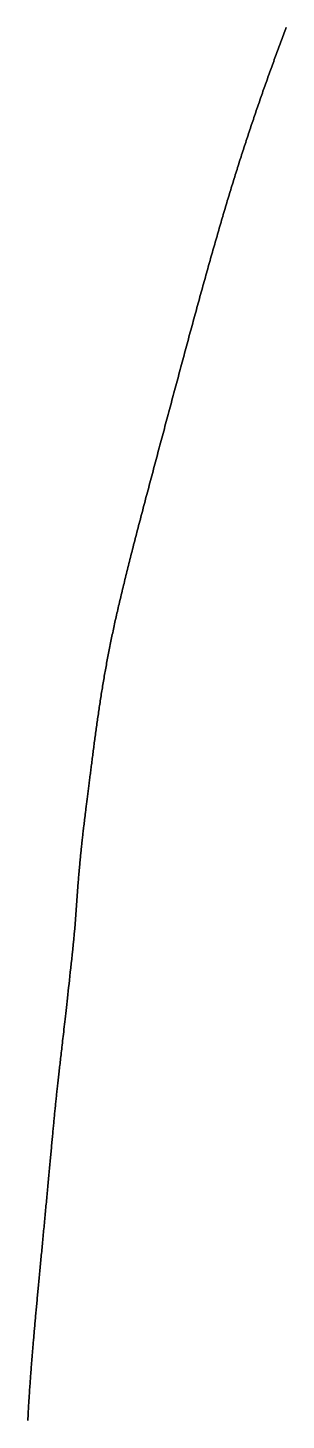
# Model space of a CAD drawing. Header units: inches. Extents: x 130170 to 284068, y 377793 to 804530.
# Drawn here: x 259875.5 to 259885.3, y 740827.5 to 740880.5 of the extents above; entities that cross this region are included whole.
import ezdxf

# ---------------------------------------------------------------- set-up
doc = ezdxf.new("R2010")
doc.units = ezdxf.units.IN
doc.header["$MEASUREMENT"] = 0
doc.layers.add('muni_il', color=7, linetype='Continuous')

msp = doc.modelspace()

# ---------------------------------------------------------------- linework, layer by layer
at = {"layer": 'muni_il'}
for points in [[(259875.466, 740827.466), (259875.469, 740827.512), (259875.471, 740827.558), (259875.474, 740827.603), (259875.476, 740827.649), (259875.479, 740827.695), (259875.481, 740827.74), (259875.484, 740827.786), (259875.486, 740827.832), (259875.489, 740827.877), (259875.491, 740827.923), (259875.494, 740827.968), (259875.497, 740828.014), (259875.499, 740828.06), (259875.502, 740828.105), (259875.505, 740828.151), (259875.508, 740828.197), (259875.511, 740828.242), (259875.513, 740828.288), (259875.516, 740828.334), (259875.519, 740828.38), (259875.522, 740828.426), (259875.525, 740828.472), (259875.528, 740828.518), (259875.531, 740828.564), (259875.534, 740828.611), (259875.537, 740828.657), (259875.541, 740828.704), (259875.544, 740828.75), (259875.547, 740828.797), (259875.55, 740828.844), (259875.554, 740828.891), (259875.557, 740828.938), (259875.56, 740828.985), (259875.564, 740829.033), (259875.567, 740829.08), (259875.571, 740829.128), (259875.574, 740829.176), (259875.578, 740829.224), (259875.581, 740829.272), (259875.585, 740829.32), (259875.589, 740829.369), (259875.592, 740829.417), (259875.596, 740829.466), (259875.6, 740829.515), (259875.604, 740829.565), (259875.608, 740829.614), (259875.611, 740829.664), (259875.616, 740829.714), (259875.62, 740829.764), (259875.624, 740829.815), (259875.628, 740829.865), (259875.632, 740829.916), (259875.636, 740829.967), (259875.64, 740830.019), (259875.645, 740830.071), (259875.649, 740830.123), (259875.653, 740830.175), (259875.658, 740830.227), (259875.662, 740830.28), (259875.667, 740830.333), (259875.671, 740830.386), (259875.676, 740830.44), (259875.68, 740830.494), (259875.685, 740830.548), (259875.69, 740830.603), (259875.694, 740830.658), (259875.699, 740830.713), (259875.704, 740830.768), (259875.709, 740830.824), (259875.714, 740830.88), (259875.719, 740830.937), (259875.724, 740830.994), (259875.729, 740831.051), (259875.734, 740831.108), (259875.739, 740831.166), (259875.745, 740831.224), (259875.75, 740831.282), (259875.755, 740831.341), (259875.76, 740831.4), (259875.766, 740831.46), (259875.771, 740831.52), (259875.777, 740831.58), (259875.783, 740831.64), (259875.788, 740831.701), (259875.794, 740831.763), (259875.799, 740831.824), (259875.805, 740831.886), (259875.811, 740831.948), (259875.817, 740832.011), (259875.823, 740832.074), (259875.829, 740832.137), (259875.834, 740832.201), (259875.84, 740832.265), (259875.846, 740832.329), (259875.853, 740832.394), (259875.859, 740832.459), (259875.865, 740832.524), (259875.871, 740832.59), (259875.877, 740832.656), (259875.883, 740832.722), (259875.89, 740832.789), (259875.896, 740832.856), (259875.902, 740832.923), (259875.909, 740832.991), (259875.915, 740833.059), (259875.922, 740833.127), (259875.928, 740833.195), (259875.935, 740833.264), (259875.941, 740833.333), (259875.948, 740833.402), (259875.954, 740833.472), (259875.961, 740833.542), (259875.968, 740833.612), (259875.974, 740833.682), (259875.981, 740833.752), (259875.988, 740833.823), (259875.995, 740833.894), (259876.001, 740833.965), (259876.008, 740834.036), (259876.015, 740834.108), (259876.022, 740834.179), (259876.029, 740834.251), (259876.035, 740834.323), (259876.042, 740834.395), (259876.049, 740834.467), (259876.056, 740834.539), (259876.063, 740834.612), (259876.07, 740834.684), (259876.077, 740834.757), (259876.084, 740834.829), (259876.09, 740834.902), (259876.097, 740834.975), (259876.104, 740835.047), (259876.111, 740835.12), (259876.118, 740835.193), (259876.125, 740835.265), (259876.132, 740835.338), (259876.139, 740835.41), (259876.145, 740835.483), (259876.152, 740835.555), (259876.159, 740835.628), (259876.166, 740835.7), (259876.173, 740835.772), (259876.179, 740835.844), (259876.186, 740835.916), (259876.193, 740835.988), (259876.2, 740836.059), (259876.206, 740836.131), (259876.213, 740836.202), (259876.22, 740836.273), (259876.226, 740836.343), (259876.233, 740836.414), (259876.239, 740836.484), (259876.246, 740836.554), (259876.253, 740836.624), (259876.259, 740836.693), (259876.265, 740836.762), (259876.272, 740836.831), (259876.278, 740836.899), (259876.285, 740836.967), (259876.291, 740837.035), (259876.297, 740837.103), (259876.303, 740837.17), (259876.31, 740837.236), (259876.316, 740837.303), (259876.322, 740837.368), (259876.328, 740837.434), (259876.334, 740837.499), (259876.34, 740837.564), (259876.346, 740837.628), (259876.352, 740837.692), (259876.358, 740837.755), (259876.364, 740837.818), (259876.369, 740837.881), (259876.375, 740837.943), (259876.381, 740838.005), (259876.387, 740838.066), (259876.392, 740838.127), (259876.398, 740838.187), (259876.403, 740838.247), (259876.409, 740838.307), (259876.415, 740838.366), (259876.42, 740838.424), (259876.426, 740838.483), (259876.431, 740838.541), (259876.437, 740838.598), (259876.442, 740838.655), (259876.447, 740838.712), (259876.453, 740838.768), (259876.458, 740838.824), (259876.463, 740838.88), (259876.469, 740838.935), (259876.474, 740838.99), (259876.48, 740839.045), (259876.485, 740839.1), (259876.49, 740839.154), (259876.495, 740839.208), (259876.501, 740839.262), (259876.506, 740839.315), (259876.511, 740839.368), (259876.517, 740839.422), (259876.522, 740839.475), (259876.528, 740839.528), (259876.533, 740839.581), (259876.538, 740839.634), (259876.544, 740839.686), (259876.549, 740839.739), (259876.555, 740839.792), (259876.56, 740839.845), (259876.566, 740839.898), (259876.571, 740839.952), (259876.577, 740840.005), (259876.583, 740840.059), (259876.589, 740840.113), (259876.595, 740840.167), (259876.601, 740840.221), (259876.607, 740840.276), (259876.613, 740840.332), (259876.619, 740840.387), (259876.625, 740840.444), (259876.632, 740840.501), (259876.638, 740840.558), (259876.645, 740840.616), (259876.651, 740840.675), (259876.658, 740840.734), (259876.665, 740840.795), (259876.672, 740840.856), (259876.679, 740840.918), (259876.686, 740840.981), (259876.694, 740841.045), (259876.701, 740841.11), (259876.709, 740841.177), (259876.717, 740841.244), (259876.725, 740841.313), (259876.733, 740841.383), (259876.741, 740841.454), (259876.75, 740841.527), (259876.758, 740841.602), (259876.767, 740841.678), (259876.776, 740841.755), (259876.786, 740841.835), (259876.795, 740841.916), (259876.805, 740841.999), (259876.815, 740842.084), (259876.825, 740842.172), (259876.835, 740842.261), (259876.845, 740842.353), (259876.856, 740842.447), (259876.867, 740842.544), (259876.879, 740842.643), (259876.89, 740842.745), (259876.902, 740842.849), (259876.914, 740842.957), (259876.927, 740843.068), (259876.939, 740843.182), (259876.952, 740843.299), (259876.966, 740843.419), (259876.98, 740843.544), (259876.994, 740843.672), (259877.008, 740843.804), (259877.023, 740843.94), (259877.038, 740844.08), (259877.054, 740844.225), (259877.07, 740844.375), (259877.087, 740844.53), (259877.104, 740844.689), (259877.121, 740844.854), (259877.139, 740845.025), (259877.158, 740845.202), (259877.177, 740845.385), (259877.196, 740845.575), (259877.217, 740845.771), (259877.238, 740845.975), (259877.259, 740846.186), (259877.388, 740847.959), (259877.397, 740848.058), (259877.401, 740848.106), (259877.405, 740848.154), (259877.409, 740848.202), (259877.413, 740848.249), (259877.417, 740848.295), (259877.421, 740848.34), (259877.425, 740848.385), (259877.429, 740848.43), (259877.433, 740848.473), (259877.437, 740848.516), (259877.441, 740848.559), (259877.445, 740848.601), (259877.448, 740848.642), (259877.452, 740848.683), (259877.456, 740848.723), (259877.459, 740848.763), (259877.463, 740848.802), (259877.467, 740848.841), (259877.47, 740848.879), (259877.474, 740848.917), (259877.478, 740848.955), (259877.481, 740848.992), (259877.485, 740849.028), (259877.488, 740849.065), (259877.492, 740849.101), (259877.496, 740849.136), (259877.499, 740849.172), (259877.503, 740849.207), (259877.506, 740849.242), (259877.51, 740849.276), (259877.513, 740849.311), (259877.517, 740849.345), (259877.521, 740849.38), (259877.524, 740849.414), (259877.528, 740849.448), (259877.532, 740849.482), (259877.535, 740849.516), (259877.539, 740849.55), (259877.543, 740849.585), (259877.547, 740849.619), (259877.55, 740849.653), (259877.554, 740849.687), (259877.558, 740849.722), (259877.562, 740849.756), (259877.566, 740849.791), (259877.57, 740849.826), (259877.574, 740849.862), (259877.578, 740849.897), (259877.583, 740849.933), (259877.587, 740849.969), (259877.591, 740850.005), (259877.595, 740850.042), (259877.6, 740850.078), (259877.604, 740850.116), (259877.609, 740850.153), (259877.613, 740850.191), (259877.618, 740850.23), (259877.623, 740850.269), (259877.628, 740850.308), (259877.632, 740850.347), (259877.637, 740850.387), (259877.642, 740850.428), (259877.647, 740850.469), (259877.652, 740850.51), (259877.658, 740850.552), (259877.663, 740850.595), (259877.668, 740850.637), (259877.673, 740850.681), (259877.679, 740850.725), (259877.684, 740850.769), (259877.69, 740850.814), (259877.696, 740850.859), (259877.701, 740850.905), (259877.707, 740850.951), (259877.713, 740850.998), (259877.719, 740851.045), (259877.725, 740851.093), (259877.731, 740851.141), (259877.737, 740851.19), (259877.743, 740851.239), (259877.749, 740851.288), (259877.755, 740851.339), (259877.762, 740851.389), (259877.768, 740851.44), (259877.775, 740851.492), (259877.781, 740851.544), (259877.788, 740851.596), (259877.795, 740851.649), (259877.801, 740851.702), (259877.808, 740851.756), (259877.815, 740851.81), (259877.822, 740851.864), (259877.828, 740851.919), (259877.836, 740851.974), (259877.843, 740852.029), (259877.85, 740852.085), (259877.857, 740852.141), (259877.864, 740852.198), (259877.871, 740852.255), (259877.879, 740852.312), (259877.886, 740852.369), (259877.893, 740852.427), (259877.901, 740852.485), (259877.908, 740852.543), (259877.916, 740852.602), (259877.923, 740852.661), (259877.931, 740852.72), (259877.939, 740852.779), (259877.946, 740852.838), (259877.954, 740852.898), (259877.962, 740852.957), (259877.97, 740853.017), (259877.978, 740853.077), (259877.986, 740853.138), (259877.994, 740853.198), (259878.002, 740853.259), (259878.01, 740853.319), (259878.018, 740853.38), (259878.026, 740853.441), (259878.034, 740853.502), (259878.043, 740853.563), (259878.051, 740853.624), (259878.059, 740853.686), (259878.068, 740853.747), (259878.076, 740853.809), (259878.085, 740853.87), (259878.093, 740853.932), (259878.102, 740853.993), (259878.111, 740854.055), (259878.119, 740854.117), (259878.128, 740854.178), (259878.137, 740854.24), (259878.146, 740854.302), (259878.155, 740854.364), (259878.164, 740854.426), (259878.173, 740854.488), (259878.182, 740854.549), (259878.191, 740854.611), (259878.201, 740854.673), (259878.21, 740854.735), (259878.219, 740854.797), (259878.229, 740854.859), (259878.239, 740854.921), (259878.248, 740854.983), (259878.258, 740855.045), (259878.268, 740855.107), (259878.278, 740855.169), (259878.288, 740855.232), (259878.298, 740855.294), (259878.308, 740855.356), (259878.318, 740855.418), (259878.328, 740855.48), (259878.339, 740855.543), (259878.349, 740855.605), (259878.36, 740855.667), (259878.371, 740855.73), (259878.381, 740855.792), (259878.392, 740855.855), (259878.403, 740855.917), (259878.414, 740855.98), (259878.426, 740856.043), (259878.437, 740856.105), (259878.448, 740856.168), (259878.46, 740856.231), (259878.471, 740856.294), (259878.483, 740856.357), (259878.495, 740856.421), (259878.507, 740856.484), (259878.519, 740856.547), (259878.531, 740856.611), (259878.544, 740856.675), (259878.556, 740856.739), (259878.569, 740856.803), (259878.581, 740856.867), (259878.594, 740856.931), (259878.607, 740856.996), (259878.62, 740857.06), (259878.634, 740857.125), (259878.647, 740857.19), (259878.661, 740857.255), (259878.674, 740857.321), (259878.688, 740857.386), (259878.702, 740857.452), (259878.716, 740857.518), (259878.73, 740857.584), (259878.745, 740857.651), (259878.759, 740857.718), (259878.774, 740857.784), (259878.788, 740857.852), (259878.803, 740857.919), (259878.819, 740857.987), (259878.834, 740858.055), (259878.849, 740858.123), (259878.865, 740858.192), (259878.88, 740858.261), (259878.896, 740858.33), (259878.912, 740858.399), (259878.928, 740858.469), (259878.945, 740858.539), (259878.961, 740858.609), (259878.978, 740858.68), (259878.994, 740858.75), (259879.011, 740858.822), (259879.028, 740858.893), (259879.045, 740858.965), (259879.063, 740859.037), (259879.08, 740859.11), (259879.098, 740859.183), (259879.116, 740859.256), (259879.134, 740859.329), (259879.152, 740859.403), (259879.17, 740859.477), (259879.188, 740859.552), (259879.207, 740859.627), (259879.225, 740859.702), (259879.244, 740859.778), (259879.263, 740859.854), (259879.282, 740859.93), (259879.302, 740860.006), (259879.321, 740860.083), (259879.34, 740860.161), (259879.36, 740860.238), (259879.38, 740860.316), (259879.4, 740860.395), (259879.42, 740860.473), (259879.44, 740860.552), (259879.46, 740860.632), (259879.481, 740860.712), (259879.501, 740860.792), (259879.522, 740860.872), (259879.543, 740860.953), (259879.564, 740861.034), (259879.585, 740861.115), (259879.606, 740861.197), (259879.627, 740861.279), (259879.649, 740861.361), (259879.67, 740861.444), (259879.692, 740861.527), (259879.714, 740861.61), (259879.735, 740861.694), (259879.757, 740861.778), (259879.78, 740861.862), (259879.802, 740861.946), (259879.824, 740862.031), (259879.846, 740862.116), (259879.869, 740862.201), (259879.891, 740862.287), (259879.914, 740862.373), (259879.937, 740862.458), (259879.959, 740862.545), (259879.982, 740862.631), (259880.005, 740862.718), (259880.028, 740862.805), (259880.051, 740862.893), (259880.075, 740862.98), (259880.098, 740863.068), (259880.121, 740863.156), (259880.145, 740863.244), (259880.168, 740863.332), (259880.191, 740863.42), (259880.215, 740863.509), (259880.239, 740863.598), (259880.262, 740863.687), (259880.286, 740863.776), (259880.31, 740863.865), (259880.334, 740863.955), (259880.358, 740864.044), (259880.381, 740864.134), (259880.405, 740864.224), (259880.429, 740864.314), (259880.453, 740864.404), (259880.478, 740864.494), (259880.502, 740864.584), (259880.526, 740864.674), (259880.55, 740864.765), (259880.574, 740864.855), (259880.598, 740864.946), (259880.622, 740865.036), (259880.647, 740865.127), (259880.671, 740865.218), (259880.695, 740865.308), (259880.719, 740865.399), (259880.744, 740865.49), (259880.768, 740865.58), (259880.792, 740865.671), (259880.817, 740865.762), (259880.841, 740865.853), (259880.865, 740865.943), (259880.89, 740866.034), (259880.914, 740866.125), (259880.938, 740866.215), (259880.962, 740866.306), (259880.987, 740866.396), (259881.011, 740866.487), (259881.035, 740866.577), (259881.06, 740866.668), (259881.084, 740866.758), (259881.108, 740866.848), (259881.132, 740866.938), (259881.156, 740867.028), (259881.18, 740867.118), (259881.205, 740867.208), (259881.229, 740867.297), (259881.253, 740867.387), (259881.277, 740867.476), (259881.301, 740867.566), (259881.325, 740867.655), (259881.349, 740867.744), (259881.373, 740867.833), (259881.397, 740867.921), (259881.421, 740868.01), (259881.445, 740868.098), (259881.468, 740868.186), (259881.492, 740868.274), (259881.516, 740868.362), (259881.54, 740868.45), (259881.564, 740868.537), (259881.587, 740868.625), (259881.611, 740868.712), (259881.634, 740868.799), (259881.658, 740868.886), (259881.681, 740868.972), (259881.705, 740869.058), (259881.728, 740869.145), (259881.752, 740869.231), (259881.775, 740869.316), (259881.798, 740869.402), (259881.822, 740869.487), (259881.845, 740869.572), (259881.868, 740869.657), (259881.891, 740869.741), (259881.915, 740869.826), (259881.938, 740869.91), (259881.961, 740869.994), (259881.984, 740870.078), (259882.007, 740870.161), (259882.03, 740870.244), (259882.052, 740870.327), (259882.075, 740870.41), (259882.098, 740870.492), (259882.121, 740870.575), (259882.144, 740870.656), (259882.166, 740870.738), (259882.189, 740870.82), (259882.212, 740870.901), (259882.234, 740870.982), (259882.257, 740871.063), (259882.279, 740871.143), (259882.302, 740871.224), (259882.324, 740871.304), (259882.347, 740871.383), (259882.369, 740871.463), (259882.391, 740871.542), (259882.414, 740871.621), (259882.436, 740871.7), (259882.458, 740871.779), (259882.48, 740871.857), (259882.503, 740871.935), (259882.525, 740872.013), (259882.547, 740872.09), (259882.569, 740872.168), (259882.591, 740872.245), (259882.613, 740872.322), (259882.635, 740872.398), (259882.657, 740872.475), (259882.679, 740872.551), (259882.701, 740872.627), (259882.723, 740872.703), (259882.745, 740872.778), (259882.767, 740872.853), (259882.789, 740872.928), (259882.811, 740873.003), (259882.833, 740873.078), (259882.854, 740873.152), (259882.876, 740873.226), (259882.898, 740873.3), (259882.92, 740873.374), (259882.942, 740873.448), (259882.963, 740873.521), (259882.985, 740873.594), (259883.007, 740873.667), (259883.029, 740873.74), (259883.05, 740873.812), (259883.072, 740873.885), (259883.094, 740873.957), (259883.116, 740874.029), (259883.137, 740874.101), (259883.159, 740874.172), (259883.181, 740874.244), (259883.203, 740874.315), (259883.224, 740874.386), (259883.246, 740874.457), (259883.268, 740874.528), (259883.29, 740874.598), (259883.311, 740874.669), (259883.333, 740874.739), (259883.355, 740874.809), (259883.377, 740874.879), (259883.399, 740874.949), (259883.42, 740875.019), (259883.442, 740875.088), (259883.464, 740875.158), (259883.486, 740875.227), (259883.508, 740875.296), (259883.53, 740875.365), (259883.552, 740875.434), (259883.574, 740875.503), (259883.595, 740875.572), (259883.617, 740875.64), (259883.639, 740875.709), (259883.661, 740875.777), (259883.684, 740875.845), (259883.706, 740875.914), (259883.728, 740875.982), (259883.75, 740876.05), (259883.772, 740876.117), (259883.794, 740876.185), (259883.817, 740876.253), (259883.839, 740876.321), (259883.861, 740876.388), (259883.883, 740876.456), (259883.906, 740876.523), (259883.928, 740876.59), (259883.951, 740876.658), (259883.973, 740876.725), (259883.996, 740876.792), (259884.018, 740876.859), (259884.041, 740876.926), (259884.064, 740876.993), (259884.086, 740877.06), (259884.109, 740877.127), (259884.132, 740877.194), (259884.155, 740877.261), (259884.177, 740877.328), (259884.2, 740877.395), (259884.223, 740877.462), (259884.246, 740877.528), (259884.269, 740877.595), (259884.293, 740877.662), (259884.316, 740877.728), (259884.339, 740877.795), (259884.362, 740877.862), (259884.385, 740877.929), (259884.409, 740877.995), (259884.432, 740878.062), (259884.456, 740878.129), (259884.479, 740878.196), (259884.503, 740878.262), (259884.526, 740878.329), (259884.55, 740878.396), (259884.574, 740878.463), (259884.598, 740878.53), (259884.622, 740878.596), (259884.646, 740878.663), (259884.67, 740878.73), (259884.694, 740878.797), (259884.718, 740878.864), (259884.742, 740878.931), (259884.766, 740878.998), (259884.791, 740879.065), (259884.815, 740879.132), (259884.84, 740879.199), (259884.864, 740879.267), (259884.889, 740879.334), (259884.913, 740879.401), (259884.938, 740879.468), (259884.963, 740879.536), (259884.988, 740879.603), (259885.012, 740879.671), (259885.037, 740879.739), (259885.062, 740879.806), (259885.087, 740879.874), (259885.113, 740879.942), (259885.138, 740880.01), (259885.163, 740880.077), (259885.189, 740880.145), (259885.214, 740880.214), (259885.24, 740880.282), (259885.265, 740880.35), (259885.291, 740880.418), (259885.316, 740880.487)], [(259885.316, 740880.487), (259885.291, 740880.418), (259885.265, 740880.35), (259885.24, 740880.282), (259885.214, 740880.214), (259885.189, 740880.145), (259885.163, 740880.077), (259885.138, 740880.01), (259885.113, 740879.942), (259885.087, 740879.874), (259885.062, 740879.806), (259885.037, 740879.739), (259885.012, 740879.671), (259884.988, 740879.603), (259884.963, 740879.536), (259884.938, 740879.468), (259884.913, 740879.401), (259884.889, 740879.334), (259884.864, 740879.267), (259884.84, 740879.199), (259884.815, 740879.132), (259884.791, 740879.065), (259884.766, 740878.998), (259884.742, 740878.931), (259884.718, 740878.864), (259884.694, 740878.797), (259884.67, 740878.73), (259884.646, 740878.663), (259884.622, 740878.596), (259884.598, 740878.53), (259884.574, 740878.463), (259884.55, 740878.396), (259884.526, 740878.329), (259884.503, 740878.262), (259884.479, 740878.196), (259884.456, 740878.129), (259884.432, 740878.062), (259884.409, 740877.995), (259884.385, 740877.929), (259884.362, 740877.862), (259884.339, 740877.795), (259884.316, 740877.728), (259884.293, 740877.662), (259884.269, 740877.595), (259884.246, 740877.528), (259884.223, 740877.462), (259884.2, 740877.395), (259884.177, 740877.328), (259884.155, 740877.261), (259884.132, 740877.194), (259884.109, 740877.127), (259884.086, 740877.06), (259884.064, 740876.993), (259884.041, 740876.926), (259884.018, 740876.859), (259883.996, 740876.792), (259883.973, 740876.725), (259883.951, 740876.658), (259883.928, 740876.59), (259883.906, 740876.523), (259883.883, 740876.456), (259883.861, 740876.388), (259883.839, 740876.321), (259883.817, 740876.253), (259883.794, 740876.185), (259883.772, 740876.117), (259883.75, 740876.05), (259883.728, 740875.982), (259883.706, 740875.914), (259883.684, 740875.845), (259883.661, 740875.777), (259883.639, 740875.709), (259883.617, 740875.64), (259883.595, 740875.572), (259883.574, 740875.503), (259883.552, 740875.434), (259883.53, 740875.365), (259883.508, 740875.296), (259883.486, 740875.227), (259883.464, 740875.158), (259883.442, 740875.088), (259883.42, 740875.019), (259883.399, 740874.949), (259883.377, 740874.879), (259883.355, 740874.809), (259883.333, 740874.739), (259883.311, 740874.669), (259883.29, 740874.598), (259883.268, 740874.528), (259883.246, 740874.457), (259883.224, 740874.386), (259883.203, 740874.315), (259883.181, 740874.244), (259883.159, 740874.172), (259883.137, 740874.101), (259883.116, 740874.029), (259883.094, 740873.957), (259883.072, 740873.885), (259883.05, 740873.812), (259883.029, 740873.74), (259883.007, 740873.667), (259882.985, 740873.594), (259882.963, 740873.521), (259882.942, 740873.448), (259882.92, 740873.374), (259882.898, 740873.3), (259882.876, 740873.226), (259882.854, 740873.152), (259882.833, 740873.078), (259882.811, 740873.003), (259882.789, 740872.928), (259882.767, 740872.853), (259882.745, 740872.778), (259882.723, 740872.703), (259882.701, 740872.627), (259882.679, 740872.551), (259882.657, 740872.475), (259882.635, 740872.398), (259882.613, 740872.322), (259882.591, 740872.245), (259882.569, 740872.168), (259882.547, 740872.09), (259882.525, 740872.013), (259882.503, 740871.935), (259882.48, 740871.857), (259882.458, 740871.779), (259882.436, 740871.7), (259882.414, 740871.621), (259882.391, 740871.542), (259882.369, 740871.463), (259882.347, 740871.383), (259882.324, 740871.304), (259882.302, 740871.224), (259882.279, 740871.143), (259882.257, 740871.063), (259882.234, 740870.982), (259882.212, 740870.901), (259882.189, 740870.82), (259882.166, 740870.738), (259882.144, 740870.656), (259882.121, 740870.575), (259882.098, 740870.492), (259882.075, 740870.41), (259882.052, 740870.327), (259882.03, 740870.244), (259882.007, 740870.161), (259881.984, 740870.078), (259881.961, 740869.994), (259881.938, 740869.91), (259881.915, 740869.826), (259881.891, 740869.741), (259881.868, 740869.657), (259881.845, 740869.572), (259881.822, 740869.487), (259881.798, 740869.402), (259881.775, 740869.316), (259881.752, 740869.231), (259881.728, 740869.145), (259881.705, 740869.058), (259881.681, 740868.972), (259881.658, 740868.886), (259881.634, 740868.799), (259881.611, 740868.712), (259881.587, 740868.625), (259881.564, 740868.537), (259881.54, 740868.45), (259881.516, 740868.362), (259881.492, 740868.274), (259881.468, 740868.186), (259881.445, 740868.098), (259881.421, 740868.01), (259881.397, 740867.921), (259881.373, 740867.833), (259881.349, 740867.744), (259881.325, 740867.655), (259881.301, 740867.566), (259881.277, 740867.476), (259881.253, 740867.387), (259881.229, 740867.297), (259881.205, 740867.208), (259881.18, 740867.118), (259881.156, 740867.028), (259881.132, 740866.938), (259881.108, 740866.848), (259881.084, 740866.758), (259881.06, 740866.668), (259881.035, 740866.577), (259881.011, 740866.487), (259880.987, 740866.396), (259880.962, 740866.306), (259880.938, 740866.215), (259880.914, 740866.125), (259880.89, 740866.034), (259880.865, 740865.943), (259880.841, 740865.853), (259880.817, 740865.762), (259880.792, 740865.671), (259880.768, 740865.58), (259880.744, 740865.49), (259880.719, 740865.399), (259880.695, 740865.308), (259880.671, 740865.218), (259880.647, 740865.127), (259880.622, 740865.036), (259880.598, 740864.946), (259880.574, 740864.855), (259880.55, 740864.765), (259880.526, 740864.674), (259880.502, 740864.584), (259880.478, 740864.494), (259880.453, 740864.404), (259880.429, 740864.314), (259880.405, 740864.224), (259880.381, 740864.134), (259880.358, 740864.044), (259880.334, 740863.955), (259880.31, 740863.865), (259880.286, 740863.776), (259880.262, 740863.687), (259880.239, 740863.598), (259880.215, 740863.509), (259880.191, 740863.42), (259880.168, 740863.332), (259880.145, 740863.244), (259880.121, 740863.156), (259880.098, 740863.068), (259880.075, 740862.98), (259880.051, 740862.893), (259880.028, 740862.805), (259880.005, 740862.718), (259879.982, 740862.631), (259879.959, 740862.545), (259879.937, 740862.458), (259879.914, 740862.373), (259879.891, 740862.287), (259879.869, 740862.201), (259879.846, 740862.116), (259879.824, 740862.031), (259879.802, 740861.946), (259879.78, 740861.862), (259879.757, 740861.778), (259879.735, 740861.694), (259879.714, 740861.61), (259879.692, 740861.527), (259879.67, 740861.444), (259879.649, 740861.361), (259879.627, 740861.279), (259879.606, 740861.197), (259879.585, 740861.115), (259879.564, 740861.034), (259879.543, 740860.953), (259879.522, 740860.872), (259879.501, 740860.792), (259879.481, 740860.712), (259879.46, 740860.632), (259879.44, 740860.552), (259879.42, 740860.473), (259879.4, 740860.395), (259879.38, 740860.316), (259879.36, 740860.238), (259879.34, 740860.161), (259879.321, 740860.083), (259879.302, 740860.006), (259879.282, 740859.93), (259879.263, 740859.854), (259879.244, 740859.778), (259879.225, 740859.702), (259879.207, 740859.627), (259879.188, 740859.552), (259879.17, 740859.477), (259879.152, 740859.403), (259879.134, 740859.329), (259879.116, 740859.256), (259879.098, 740859.183), (259879.08, 740859.11), (259879.063, 740859.037), (259879.045, 740858.965), (259879.028, 740858.893), (259879.011, 740858.822), (259878.994, 740858.75), (259878.978, 740858.68), (259878.961, 740858.609), (259878.945, 740858.539), (259878.928, 740858.469), (259878.912, 740858.399), (259878.896, 740858.33), (259878.88, 740858.261), (259878.865, 740858.192), (259878.849, 740858.123), (259878.834, 740858.055), (259878.819, 740857.987), (259878.803, 740857.919), (259878.788, 740857.852), (259878.774, 740857.784), (259878.759, 740857.718), (259878.745, 740857.651), (259878.73, 740857.584), (259878.716, 740857.518), (259878.702, 740857.452), (259878.688, 740857.386), (259878.674, 740857.321), (259878.661, 740857.255), (259878.647, 740857.19), (259878.634, 740857.125), (259878.62, 740857.06), (259878.607, 740856.996), (259878.594, 740856.931), (259878.581, 740856.867), (259878.569, 740856.803), (259878.556, 740856.739), (259878.544, 740856.675), (259878.531, 740856.611), (259878.519, 740856.547), (259878.507, 740856.484), (259878.495, 740856.421), (259878.483, 740856.357), (259878.471, 740856.294), (259878.46, 740856.231), (259878.448, 740856.168), (259878.437, 740856.105), (259878.426, 740856.043), (259878.414, 740855.98), (259878.403, 740855.917), (259878.392, 740855.855), (259878.381, 740855.792), (259878.371, 740855.73), (259878.36, 740855.667), (259878.349, 740855.605), (259878.339, 740855.543), (259878.328, 740855.48), (259878.318, 740855.418), (259878.308, 740855.356), (259878.298, 740855.294), (259878.288, 740855.232), (259878.278, 740855.169), (259878.268, 740855.107), (259878.258, 740855.045), (259878.248, 740854.983), (259878.239, 740854.921), (259878.229, 740854.859), (259878.219, 740854.797), (259878.21, 740854.735), (259878.201, 740854.673), (259878.191, 740854.611), (259878.182, 740854.549), (259878.173, 740854.488), (259878.164, 740854.426), (259878.155, 740854.364), (259878.146, 740854.302), (259878.137, 740854.24), (259878.128, 740854.178), (259878.119, 740854.117), (259878.111, 740854.055), (259878.102, 740853.993), (259878.093, 740853.932), (259878.085, 740853.87), (259878.076, 740853.809), (259878.068, 740853.747), (259878.059, 740853.686), (259878.051, 740853.624), (259878.043, 740853.563), (259878.034, 740853.502), (259878.026, 740853.441), (259878.018, 740853.38), (259878.01, 740853.319), (259878.002, 740853.259), (259877.994, 740853.198), (259877.986, 740853.138), (259877.978, 740853.077), (259877.97, 740853.017), (259877.962, 740852.957), (259877.954, 740852.898), (259877.946, 740852.838), (259877.939, 740852.779), (259877.931, 740852.72), (259877.923, 740852.661), (259877.916, 740852.602), (259877.908, 740852.543), (259877.901, 740852.485), (259877.893, 740852.427), (259877.886, 740852.369), (259877.879, 740852.312), (259877.871, 740852.255), (259877.864, 740852.198), (259877.857, 740852.141), (259877.85, 740852.085), (259877.843, 740852.029), (259877.836, 740851.974), (259877.828, 740851.919), (259877.822, 740851.864), (259877.815, 740851.81), (259877.808, 740851.756), (259877.801, 740851.702), (259877.795, 740851.649), (259877.788, 740851.596), (259877.781, 740851.544), (259877.775, 740851.492), (259877.768, 740851.44), (259877.762, 740851.389), (259877.755, 740851.339), (259877.749, 740851.288), (259877.743, 740851.239), (259877.737, 740851.19), (259877.731, 740851.141), (259877.725, 740851.093), (259877.719, 740851.045), (259877.713, 740850.998), (259877.707, 740850.951), (259877.701, 740850.905), (259877.696, 740850.859), (259877.69, 740850.814), (259877.684, 740850.769), (259877.679, 740850.725), (259877.673, 740850.681), (259877.668, 740850.637), (259877.663, 740850.595), (259877.658, 740850.552), (259877.652, 740850.51), (259877.647, 740850.469), (259877.642, 740850.428), (259877.637, 740850.387), (259877.632, 740850.347), (259877.628, 740850.308), (259877.623, 740850.269), (259877.618, 740850.23), (259877.613, 740850.191), (259877.609, 740850.153), (259877.604, 740850.116), (259877.6, 740850.078), (259877.595, 740850.042), (259877.591, 740850.005), (259877.587, 740849.969), (259877.583, 740849.933), (259877.578, 740849.897), (259877.574, 740849.862), (259877.57, 740849.826), (259877.566, 740849.791), (259877.562, 740849.756), (259877.558, 740849.722), (259877.554, 740849.687), (259877.55, 740849.653), (259877.547, 740849.619), (259877.543, 740849.585), (259877.539, 740849.55), (259877.535, 740849.516), (259877.532, 740849.482), (259877.528, 740849.448), (259877.524, 740849.414), (259877.521, 740849.38), (259877.517, 740849.345), (259877.513, 740849.311), (259877.51, 740849.276), (259877.506, 740849.242), (259877.503, 740849.207), (259877.499, 740849.172), (259877.496, 740849.136), (259877.492, 740849.101), (259877.488, 740849.065), (259877.485, 740849.028), (259877.481, 740848.992), (259877.478, 740848.955), (259877.474, 740848.917), (259877.47, 740848.879), (259877.467, 740848.841), (259877.463, 740848.802), (259877.459, 740848.763), (259877.456, 740848.723), (259877.452, 740848.683), (259877.448, 740848.642), (259877.445, 740848.601), (259877.441, 740848.559), (259877.437, 740848.516), (259877.433, 740848.473), (259877.429, 740848.43), (259877.425, 740848.385), (259877.421, 740848.34), (259877.417, 740848.295), (259877.413, 740848.249), (259877.409, 740848.202), (259877.405, 740848.154), (259877.401, 740848.106), (259877.397, 740848.058), (259877.388, 740847.959), (259877.259, 740846.186), (259877.238, 740845.975), (259877.217, 740845.771), (259877.196, 740845.575), (259877.177, 740845.385), (259877.158, 740845.202), (259877.139, 740845.025), (259877.121, 740844.854), (259877.104, 740844.689), (259877.087, 740844.53), (259877.07, 740844.375), (259877.054, 740844.225), (259877.038, 740844.08), (259877.023, 740843.94), (259877.008, 740843.804), (259876.994, 740843.672), (259876.98, 740843.544), (259876.966, 740843.419), (259876.952, 740843.299), (259876.939, 740843.182), (259876.927, 740843.068), (259876.914, 740842.957), (259876.902, 740842.849), (259876.89, 740842.745), (259876.879, 740842.643), (259876.867, 740842.544), (259876.856, 740842.447), (259876.845, 740842.353), (259876.835, 740842.261), (259876.825, 740842.172), (259876.815, 740842.084), (259876.805, 740841.999), (259876.795, 740841.916), (259876.786, 740841.835), (259876.776, 740841.755), (259876.767, 740841.678), (259876.758, 740841.602), (259876.75, 740841.527), (259876.741, 740841.454), (259876.733, 740841.383), (259876.725, 740841.313), (259876.717, 740841.244), (259876.709, 740841.177), (259876.701, 740841.11), (259876.694, 740841.045), (259876.686, 740840.981), (259876.679, 740840.918), (259876.672, 740840.856), (259876.665, 740840.795), (259876.658, 740840.734), (259876.651, 740840.675), (259876.645, 740840.616), (259876.638, 740840.558), (259876.632, 740840.501), (259876.625, 740840.444), (259876.619, 740840.387), (259876.613, 740840.332), (259876.607, 740840.276), (259876.601, 740840.221), (259876.595, 740840.167), (259876.589, 740840.113), (259876.583, 740840.059), (259876.577, 740840.005), (259876.571, 740839.952), (259876.566, 740839.898), (259876.56, 740839.845), (259876.555, 740839.792), (259876.549, 740839.739), (259876.544, 740839.686), (259876.538, 740839.634), (259876.533, 740839.581), (259876.528, 740839.528), (259876.522, 740839.475), (259876.517, 740839.422), (259876.511, 740839.368), (259876.506, 740839.315), (259876.501, 740839.262), (259876.495, 740839.208), (259876.49, 740839.154), (259876.485, 740839.1), (259876.48, 740839.045), (259876.474, 740838.99), (259876.469, 740838.935), (259876.463, 740838.88), (259876.458, 740838.824), (259876.453, 740838.768), (259876.447, 740838.712), (259876.442, 740838.655), (259876.437, 740838.598), (259876.431, 740838.541), (259876.426, 740838.483), (259876.42, 740838.424), (259876.415, 740838.366), (259876.409, 740838.307), (259876.403, 740838.247), (259876.398, 740838.187), (259876.392, 740838.127), (259876.387, 740838.066), (259876.381, 740838.005), (259876.375, 740837.943), (259876.369, 740837.881), (259876.364, 740837.818), (259876.358, 740837.755), (259876.352, 740837.692), (259876.346, 740837.628), (259876.34, 740837.564), (259876.334, 740837.499), (259876.328, 740837.434), (259876.322, 740837.368), (259876.316, 740837.303), (259876.31, 740837.236), (259876.303, 740837.17), (259876.297, 740837.103), (259876.291, 740837.035), (259876.285, 740836.967), (259876.278, 740836.899), (259876.272, 740836.831), (259876.265, 740836.762), (259876.259, 740836.693), (259876.253, 740836.624), (259876.246, 740836.554), (259876.239, 740836.484), (259876.233, 740836.414), (259876.226, 740836.343), (259876.22, 740836.273), (259876.213, 740836.202), (259876.206, 740836.131), (259876.2, 740836.059), (259876.193, 740835.988), (259876.186, 740835.916), (259876.179, 740835.844), (259876.173, 740835.772), (259876.166, 740835.7), (259876.159, 740835.628), (259876.152, 740835.555), (259876.145, 740835.483), (259876.139, 740835.41), (259876.132, 740835.338), (259876.125, 740835.265), (259876.118, 740835.193), (259876.111, 740835.12), (259876.104, 740835.047), (259876.097, 740834.975), (259876.09, 740834.902), (259876.084, 740834.829), (259876.077, 740834.757), (259876.07, 740834.684), (259876.063, 740834.612), (259876.056, 740834.539), (259876.049, 740834.467), (259876.042, 740834.395), (259876.035, 740834.323), (259876.029, 740834.251), (259876.022, 740834.179), (259876.015, 740834.108), (259876.008, 740834.036), (259876.001, 740833.965), (259875.995, 740833.894), (259875.988, 740833.823), (259875.981, 740833.752), (259875.974, 740833.682), (259875.968, 740833.612), (259875.961, 740833.542), (259875.954, 740833.472), (259875.948, 740833.402), (259875.941, 740833.333), (259875.935, 740833.264), (259875.928, 740833.195), (259875.922, 740833.127), (259875.915, 740833.059), (259875.909, 740832.991), (259875.902, 740832.923), (259875.896, 740832.856), (259875.89, 740832.789), (259875.883, 740832.722), (259875.877, 740832.656), (259875.871, 740832.59), (259875.865, 740832.524), (259875.859, 740832.459), (259875.853, 740832.394), (259875.846, 740832.329), (259875.84, 740832.265), (259875.834, 740832.201), (259875.829, 740832.137), (259875.823, 740832.074), (259875.817, 740832.011), (259875.811, 740831.948), (259875.805, 740831.886), (259875.799, 740831.824), (259875.794, 740831.763), (259875.788, 740831.701), (259875.783, 740831.64), (259875.777, 740831.58), (259875.771, 740831.52), (259875.766, 740831.46), (259875.76, 740831.4), (259875.755, 740831.341), (259875.75, 740831.282), (259875.745, 740831.224), (259875.739, 740831.166), (259875.734, 740831.108), (259875.729, 740831.051), (259875.724, 740830.994), (259875.719, 740830.937), (259875.714, 740830.88), (259875.709, 740830.824), (259875.704, 740830.768), (259875.699, 740830.713), (259875.694, 740830.658), (259875.69, 740830.603), (259875.685, 740830.548), (259875.68, 740830.494), (259875.676, 740830.44), (259875.671, 740830.386), (259875.667, 740830.333), (259875.662, 740830.28), (259875.658, 740830.227), (259875.653, 740830.175), (259875.649, 740830.123), (259875.645, 740830.071), (259875.64, 740830.019), (259875.636, 740829.967), (259875.632, 740829.916), (259875.628, 740829.865), (259875.624, 740829.815), (259875.62, 740829.764), (259875.616, 740829.714), (259875.611, 740829.664), (259875.608, 740829.614), (259875.604, 740829.565), (259875.6, 740829.515), (259875.596, 740829.466), (259875.592, 740829.417), (259875.589, 740829.369), (259875.585, 740829.32), (259875.581, 740829.272), (259875.578, 740829.224), (259875.574, 740829.176), (259875.571, 740829.128), (259875.567, 740829.08), (259875.564, 740829.033), (259875.56, 740828.985), (259875.557, 740828.938), (259875.554, 740828.891), (259875.55, 740828.844), (259875.547, 740828.797), (259875.544, 740828.75), (259875.541, 740828.704), (259875.537, 740828.657), (259875.534, 740828.611), (259875.531, 740828.564), (259875.528, 740828.518), (259875.525, 740828.472), (259875.522, 740828.426), (259875.519, 740828.38), (259875.516, 740828.334), (259875.513, 740828.288), (259875.511, 740828.242), (259875.508, 740828.197), (259875.505, 740828.151), (259875.502, 740828.105), (259875.499, 740828.06), (259875.497, 740828.014), (259875.494, 740827.968), (259875.491, 740827.923), (259875.489, 740827.877), (259875.486, 740827.832), (259875.484, 740827.786), (259875.481, 740827.74), (259875.479, 740827.695), (259875.476, 740827.649), (259875.474, 740827.603), (259875.471, 740827.558), (259875.469, 740827.512), (259875.466, 740827.466)]]:
    msp.add_lwpolyline(points, dxfattribs=at)

doc.saveas('drawing.dxf')
